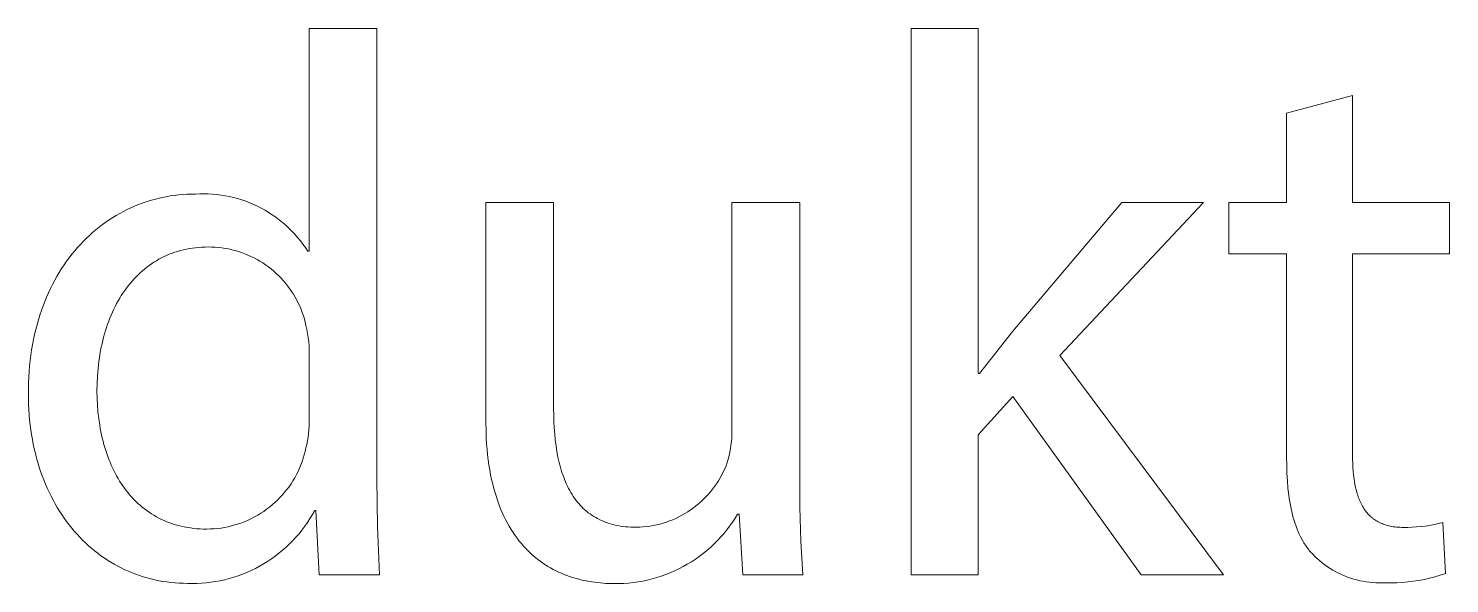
# Model space of a CAD drawing. Header units: millimetres. Extents: x 0 to 4030, y 0 to 2816.
# Drawn here: x 2801.9 to 2876.5, y 67.1 to 96.2 of the extents above; entities that cross this region are included whole.
import ezdxf

# ---------------------------------------------------------------- set-up
doc = ezdxf.new("R2010")
doc.units = ezdxf.units.MM
doc.header["$MEASUREMENT"] = 0
doc.layers.add('Domyślny', color=7, linetype='Continuous', true_color=0x000000)

msp = doc.modelspace()

# ---------------------------------------------------------------- linework, layer by layer
at = {"layer": 'Domyślny', "color": 18, "lineweight": 15, "true_color": 0x000000}
for p, q in [((2848.206, 67.524), (2848.206, 96.177)), ((2848.206, 96.177), (2851.722, 96.177)), ((2851.722, 96.177), (2851.722, 78.086)), ((2816.637, 84.504), (2816.637, 96.167)), ((2816.637, 96.167), (2820.18, 96.167)), ((2820.18, 96.167), (2820.18, 72.573)), ((2867.906, 91.734), (2871.369, 92.66)), ((2871.369, 92.66), (2871.369, 87.05)), ((2867.906, 87.05), (2867.906, 91.734)), ((2808.493, 87.21), (2808.703, 87.264)), ((2808.703, 87.264), (2808.915, 87.312)), ((2808.915, 87.312), (2809.128, 87.355)), ((2809.128, 87.355), (2809.343, 87.393)), ((2809.343, 87.393), (2809.56, 87.424)), ((2809.56, 87.424), (2809.778, 87.45)), ((2809.778, 87.45), (2809.998, 87.471)), ((2809.998, 87.471), (2810.219, 87.485)), ((2810.219, 87.485), (2810.441, 87.494)), ((2810.441, 87.494), (2810.665, 87.497)), ((2810.665, 87.497), (2810.888, 87.507)), ((2810.888, 87.507), (2811.111, 87.509)), ((2811.111, 87.509), (2811.335, 87.504)), ((2811.335, 87.504), (2811.558, 87.49)), ((2811.558, 87.49), (2811.781, 87.47)), ((2811.781, 87.47), (2812.002, 87.441)), ((2812.002, 87.441), (2812.223, 87.406)), ((2812.223, 87.406), (2812.442, 87.362)), ((2812.442, 87.362), (2812.66, 87.311)), ((2812.66, 87.311), (2812.876, 87.253)), ((2812.876, 87.253), (2813.089, 87.187)), ((2806.695, 86.479), (2806.885, 86.582)), ((2806.885, 86.582), (2807.079, 86.679)), ((2807.079, 86.679), (2807.274, 86.771)), ((2807.274, 86.771), (2807.472, 86.857)), ((2807.472, 86.857), (2807.672, 86.939)), ((2807.672, 86.939), (2807.874, 87.015)), ((2807.874, 87.015), (2808.078, 87.085)), ((2808.078, 87.085), (2808.284, 87.15)), ((2808.284, 87.15), (2808.493, 87.21)), ((2813.089, 87.187), (2813.301, 87.114)), ((2813.301, 87.114), (2813.509, 87.034)), ((2813.509, 87.034), (2813.715, 86.946)), ((2813.715, 86.946), (2813.918, 86.852)), ((2813.918, 86.852), (2814.117, 86.751)), ((2814.117, 86.751), (2814.313, 86.643)), ((2814.313, 86.643), (2814.504, 86.528)), ((2814.504, 86.528), (2814.692, 86.407)), ((2825.897, 75.622), (2825.897, 87.057)), ((2825.897, 87.057), (2829.453, 87.057)), ((2829.453, 87.057), (2829.453, 76.24)), ((2838.808, 75.072), (2838.808, 87.057)), ((2838.808, 87.057), (2842.364, 87.057)), ((2842.364, 87.057), (2842.364, 72.844)), ((2853.547, 80.314), (2859.265, 87.051)), ((2863.546, 87.051), (2856.003, 79.026)), ((2859.265, 87.051), (2863.546, 87.051)), ((2864.873, 84.352), (2864.873, 87.05)), ((2864.873, 87.05), (2867.906, 87.05)), ((2871.369, 87.05), (2876.455, 87.05)), ((2876.455, 87.05), (2876.455, 84.352)), ((2805.436, 85.618), (2805.607, 85.756)), ((2805.607, 85.756), (2805.781, 85.89)), ((2805.781, 85.89), (2805.959, 86.018)), ((2805.959, 86.018), (2806.139, 86.141)), ((2806.139, 86.141), (2806.321, 86.259)), ((2806.321, 86.259), (2806.507, 86.371)), ((2806.507, 86.371), (2806.695, 86.479)), ((2814.692, 86.407), (2814.876, 86.279)), ((2814.876, 86.279), (2815.055, 86.146)), ((2815.055, 86.146), (2815.229, 86.006)), ((2815.229, 86.006), (2815.399, 85.86)), ((2815.399, 85.86), (2815.563, 85.709)), ((2804.628, 84.854), (2804.783, 85.017)), ((2804.783, 85.017), (2804.941, 85.174)), ((2804.941, 85.174), (2805.103, 85.327)), ((2805.103, 85.327), (2805.268, 85.475)), ((2805.268, 85.475), (2805.436, 85.618)), ((2815.563, 85.709), (2815.722, 85.552)), ((2815.722, 85.552), (2815.876, 85.389)), ((2815.876, 85.389), (2816.024, 85.222)), ((2816.024, 85.222), (2816.166, 85.049)), ((2816.166, 85.049), (2816.302, 84.872)), ((2804.043, 84.157), (2804.183, 84.338)), ((2804.183, 84.338), (2804.328, 84.515)), ((2804.328, 84.515), (2804.476, 84.687)), ((2804.476, 84.687), (2804.628, 84.854)), ((2809.152, 84.277), (2809.014, 84.213)), ((2809.293, 84.336), (2809.152, 84.277)), ((2809.436, 84.392), (2809.293, 84.336)), ((2809.582, 84.443), (2809.436, 84.392)), ((2809.73, 84.49), (2809.582, 84.443)), ((2809.88, 84.533), (2809.73, 84.49)), ((2810.033, 84.571), (2809.88, 84.533)), ((2810.188, 84.606), (2810.033, 84.571)), ((2810.345, 84.635), (2810.188, 84.606)), ((2810.504, 84.661), (2810.345, 84.635)), ((2810.666, 84.681), (2810.504, 84.661)), ((2810.83, 84.698), (2810.666, 84.681)), ((2810.996, 84.709), (2810.83, 84.698)), ((2811.165, 84.716), (2810.996, 84.709)), ((2811.336, 84.719), (2811.165, 84.716)), ((2811.513, 84.717), (2811.336, 84.719)), ((2811.691, 84.709), (2811.513, 84.717)), ((2811.869, 84.694), (2811.691, 84.709)), ((2812.045, 84.674), (2811.869, 84.694)), ((2812.221, 84.648), (2812.045, 84.674)), ((2812.396, 84.616), (2812.221, 84.648)), ((2812.57, 84.577), (2812.396, 84.616)), ((2812.742, 84.533), (2812.57, 84.577)), ((2812.913, 84.483), (2812.742, 84.533)), ((2813.082, 84.428), (2812.913, 84.483)), ((2813.249, 84.366), (2813.082, 84.428)), ((2813.414, 84.299), (2813.249, 84.366)), ((2813.576, 84.226), (2813.414, 84.299)), ((2816.302, 84.872), (2816.432, 84.69)), ((2816.432, 84.69), (2816.556, 84.504)), ((2816.556, 84.504), (2816.637, 84.504)), ((2867.906, 84.352), (2864.873, 84.352)), ((2867.906, 73.696), (2867.906, 84.352)), ((2876.455, 84.352), (2871.369, 84.352)), ((2871.369, 84.352), (2871.369, 73.817)), ((2803.518, 83.385), (2803.643, 83.585)), ((2803.643, 83.585), (2803.772, 83.78)), ((2803.772, 83.78), (2803.906, 83.97)), ((2803.906, 83.97), (2804.043, 84.157)), ((2807.994, 83.565), (2807.878, 83.468)), ((2808.113, 83.659), (2807.994, 83.565)), ((2808.234, 83.75), (2808.113, 83.659)), ((2808.358, 83.837), (2808.234, 83.75)), ((2808.484, 83.92), (2808.358, 83.837)), ((2808.613, 83.999), (2808.484, 83.92)), ((2808.744, 84.074), (2808.613, 83.999)), ((2808.878, 84.146), (2808.744, 84.074)), ((2809.014, 84.213), (2808.878, 84.146)), ((2813.736, 84.148), (2813.576, 84.226)), ((2813.893, 84.064), (2813.736, 84.148)), ((2814.047, 83.975), (2813.893, 84.064)), ((2814.198, 83.881), (2814.047, 83.975)), ((2814.346, 83.782), (2814.198, 83.881)), ((2814.49, 83.678), (2814.346, 83.782)), ((2814.63, 83.569), (2814.49, 83.678)), ((2814.767, 83.455), (2814.63, 83.569)), ((2803.058, 82.541), (2803.166, 82.758)), ((2803.166, 82.758), (2803.279, 82.972)), ((2803.279, 82.972), (2803.396, 83.18)), ((2803.396, 83.18), (2803.518, 83.385)), ((2807.236, 82.808), (2807.138, 82.686)), ((2807.336, 82.926), (2807.236, 82.808)), ((2807.44, 83.041), (2807.336, 82.926)), ((2807.545, 83.153), (2807.44, 83.041)), ((2807.654, 83.261), (2807.545, 83.153)), ((2807.765, 83.366), (2807.654, 83.261)), ((2807.878, 83.468), (2807.765, 83.366)), ((2814.9, 83.337), (2814.767, 83.455)), ((2815.029, 83.214), (2814.9, 83.337)), ((2815.153, 83.087), (2815.029, 83.214)), ((2815.273, 82.955), (2815.153, 83.087)), ((2815.388, 82.82), (2815.273, 82.955)), ((2815.499, 82.681), (2815.388, 82.82)), ((2802.758, 81.862), (2802.854, 82.092)), ((2802.854, 82.092), (2802.953, 82.319)), ((2802.953, 82.319), (2803.058, 82.541)), ((2806.689, 82.031), (2806.607, 81.891)), ((2806.773, 82.168), (2806.689, 82.031)), ((2806.86, 82.302), (2806.773, 82.168)), ((2806.95, 82.433), (2806.86, 82.302)), ((2807.043, 82.561), (2806.95, 82.433)), ((2807.138, 82.686), (2807.043, 82.561)), ((2815.605, 82.538), (2815.499, 82.681)), ((2815.706, 82.391), (2815.605, 82.538)), ((2815.802, 82.242), (2815.706, 82.391)), ((2815.893, 82.089), (2815.802, 82.242)), ((2815.978, 81.933), (2815.893, 82.089)), ((2802.5, 81.144), (2802.581, 81.388)), ((2802.581, 81.388), (2802.667, 81.627)), ((2802.667, 81.627), (2802.758, 81.862)), ((2806.308, 81.301), (2806.241, 81.147)), ((2806.379, 81.453), (2806.308, 81.301)), ((2806.452, 81.602), (2806.379, 81.453)), ((2806.528, 81.748), (2806.452, 81.602)), ((2806.607, 81.891), (2806.528, 81.748)), ((2816.059, 81.774), (2815.978, 81.933)), ((2816.133, 81.612), (2816.059, 81.774)), ((2816.202, 81.448), (2816.133, 81.612)), ((2816.266, 81.282), (2816.202, 81.448)), ((2816.324, 81.114), (2816.266, 81.282)), ((2802.285, 80.39), (2802.352, 80.645)), ((2802.352, 80.645), (2802.424, 80.897)), ((2802.424, 80.897), (2802.5, 81.144)), ((2806.055, 80.668), (2805.998, 80.503)), ((2806.114, 80.83), (2806.055, 80.668)), ((2806.176, 80.99), (2806.114, 80.83)), ((2806.241, 81.147), (2806.176, 80.99)), ((2816.376, 80.944), (2816.324, 81.114)), ((2816.422, 80.772), (2816.376, 80.944)), ((2816.462, 80.599), (2816.422, 80.772)), ((2816.509, 80.389), (2816.462, 80.599)), ((2802.116, 79.598), (2802.167, 79.866)), ((2802.167, 79.866), (2802.224, 80.13)), ((2802.224, 80.13), (2802.285, 80.39)), ((2805.803, 79.82), (2805.761, 79.644)), ((2805.847, 79.995), (2805.803, 79.82)), ((2805.895, 80.167), (2805.847, 79.995)), ((2805.945, 80.336), (2805.895, 80.167)), ((2805.998, 80.503), (2805.945, 80.336)), ((2816.549, 80.178), (2816.509, 80.389)), ((2816.581, 79.966), (2816.549, 80.178)), ((2816.606, 79.752), (2816.581, 79.966)), ((2851.803, 78.086), (2853.547, 80.314)), ((2801.994, 78.772), (2802.029, 79.051)), ((2802.029, 79.051), (2802.07, 79.327)), ((2802.07, 79.327), (2802.116, 79.598)), ((2805.654, 79.101), (2805.625, 78.916)), ((2805.687, 79.284), (2805.654, 79.101)), ((2805.722, 79.465), (2805.687, 79.284)), ((2805.761, 79.644), (2805.722, 79.465)), ((2816.623, 79.538), (2816.606, 79.752)), ((2816.634, 79.324), (2816.623, 79.538)), ((2816.637, 79.109), (2816.634, 79.324)), ((2816.637, 75.714), (2816.637, 79.109)), ((2801.94, 78.201), (2801.964, 78.488)), ((2801.964, 78.488), (2801.994, 78.772)), ((2805.554, 78.348), (2805.523, 77.96)), ((2805.598, 78.728), (2805.554, 78.348)), ((2805.625, 78.916), (2805.598, 78.728)), ((2856.003, 79.026), (2864.592, 67.524)), ((2801.902, 77.317), (2801.909, 77.616)), ((2801.909, 77.616), (2801.922, 77.91)), ((2801.922, 77.91), (2801.94, 78.201)), ((2805.504, 77.565), (2805.498, 77.163)), ((2805.523, 77.96), (2805.504, 77.565)), ((2851.722, 78.086), (2851.803, 78.086)), ((2801.901, 77.015), (2801.902, 77.317)), ((2801.904, 76.738), (2801.901, 77.015)), ((2805.498, 77.163), (2805.503, 76.795)), ((2805.503, 76.795), (2805.52, 76.432)), ((2853.547, 76.878), (2851.722, 74.865)), ((2860.284, 67.524), (2853.547, 76.878)), ((2801.912, 76.464), (2801.904, 76.738)), ((2801.925, 76.192), (2801.912, 76.464)), ((2801.943, 75.924), (2801.925, 76.192)), ((2805.52, 76.432), (2805.549, 76.073)), ((2805.549, 76.073), (2805.588, 75.719)), ((2829.453, 76.24), (2829.457, 75.896)), ((2801.966, 75.659), (2801.943, 75.924)), ((2801.995, 75.397), (2801.966, 75.659)), ((2802.028, 75.138), (2801.995, 75.397)), ((2805.588, 75.719), (2805.639, 75.372)), ((2805.639, 75.372), (2805.669, 75.2)), ((2816.617, 75.135), (2816.629, 75.328)), ((2816.629, 75.328), (2816.636, 75.521)), ((2816.636, 75.521), (2816.637, 75.714)), ((2825.908, 74.996), (2825.897, 75.622)), ((2829.457, 75.896), (2829.467, 75.559)), ((2829.467, 75.559), (2829.484, 75.23)), ((2802.066, 74.882), (2802.028, 75.138)), ((2802.11, 74.629), (2802.066, 74.882)), ((2802.158, 74.38), (2802.11, 74.629)), ((2805.669, 75.2), (2805.701, 75.03)), ((2805.701, 75.03), (2805.737, 74.862)), ((2805.737, 74.862), (2805.775, 74.696)), ((2805.775, 74.696), (2805.816, 74.531)), ((2816.505, 74.372), (2816.542, 74.561)), ((2816.542, 74.561), (2816.573, 74.752)), ((2816.573, 74.752), (2816.598, 74.943)), ((2816.598, 74.943), (2816.617, 75.135)), ((2825.921, 74.693), (2825.908, 74.996)), ((2825.939, 74.398), (2825.921, 74.693)), ((2829.484, 75.23), (2829.508, 74.909)), ((2829.508, 74.909), (2829.54, 74.596)), ((2829.54, 74.596), (2829.579, 74.291)), ((2838.78, 74.515), (2838.795, 74.7)), ((2838.795, 74.7), (2838.805, 74.886)), ((2838.805, 74.886), (2838.808, 75.072)), ((2851.722, 74.865), (2851.722, 67.524)), ((2802.21, 74.134), (2802.158, 74.38)), ((2802.268, 73.891), (2802.21, 74.134)), ((2802.33, 73.652), (2802.268, 73.891)), ((2805.816, 74.531), (2805.86, 74.368)), ((2805.86, 74.368), (2805.906, 74.207)), ((2805.906, 74.207), (2805.956, 74.048)), ((2805.956, 74.048), (2806.008, 73.892)), ((2806.008, 73.892), (2806.063, 73.737)), ((2816.321, 73.644), (2816.374, 73.822)), ((2816.374, 73.822), (2816.421, 74.002)), ((2816.421, 74.002), (2816.462, 74.184)), ((2816.462, 74.184), (2816.505, 74.372)), ((2825.962, 74.111), (2825.939, 74.398)), ((2825.99, 73.83), (2825.962, 74.111)), ((2826.023, 73.556), (2825.99, 73.83)), ((2829.579, 74.291), (2829.625, 73.994)), ((2829.625, 73.994), (2829.68, 73.706)), ((2838.656, 73.782), (2838.696, 73.964)), ((2838.696, 73.964), (2838.73, 74.146)), ((2838.73, 74.146), (2838.758, 74.33)), ((2838.758, 74.33), (2838.78, 74.515)), ((2871.369, 73.817), (2871.371, 73.594)), ((2802.396, 73.416), (2802.33, 73.652)), ((2802.467, 73.184), (2802.396, 73.416)), ((2802.543, 72.955), (2802.467, 73.184)), ((2806.063, 73.737), (2806.121, 73.584)), ((2806.121, 73.584), (2806.182, 73.434)), ((2806.182, 73.434), (2806.245, 73.286)), ((2806.245, 73.286), (2806.312, 73.14)), ((2806.312, 73.14), (2806.381, 72.997)), ((2816.045, 72.952), (2816.123, 73.121)), ((2816.123, 73.121), (2816.195, 73.293)), ((2816.195, 73.293), (2816.261, 73.467)), ((2816.261, 73.467), (2816.321, 73.644)), ((2826.061, 73.29), (2826.023, 73.556)), ((2826.103, 73.03), (2826.061, 73.29)), ((2829.68, 73.706), (2829.742, 73.427)), ((2829.742, 73.427), (2829.777, 73.291)), ((2829.777, 73.291), (2829.813, 73.157)), ((2829.813, 73.157), (2829.852, 73.026)), ((2838.354, 72.923), (2838.429, 73.084)), ((2838.429, 73.084), (2838.499, 73.247)), ((2838.499, 73.247), (2838.557, 73.423)), ((2838.557, 73.423), (2838.609, 73.602)), ((2838.609, 73.602), (2838.656, 73.782)), ((2867.91, 73.273), (2867.906, 73.696)), ((2867.924, 72.862), (2867.91, 73.273)), ((2871.371, 73.594), (2871.377, 73.376)), ((2871.377, 73.376), (2871.387, 73.165)), ((2871.387, 73.165), (2871.402, 72.96)), ((2802.623, 72.73), (2802.543, 72.955)), ((2802.707, 72.509), (2802.623, 72.73)), ((2802.795, 72.291), (2802.707, 72.509)), ((2806.381, 72.997), (2806.453, 72.856)), ((2806.453, 72.856), (2806.527, 72.718)), ((2806.527, 72.718), (2806.605, 72.582)), ((2806.605, 72.582), (2806.686, 72.449)), ((2806.686, 72.449), (2806.769, 72.319)), ((2806.769, 72.319), (2806.855, 72.191)), ((2815.677, 72.306), (2815.777, 72.463)), ((2815.777, 72.463), (2815.872, 72.623)), ((2815.872, 72.623), (2815.962, 72.786)), ((2815.962, 72.786), (2816.045, 72.952)), ((2820.18, 72.573), (2820.214, 70.049)), ((2826.15, 72.777), (2826.103, 73.03)), ((2826.201, 72.531), (2826.15, 72.777)), ((2826.256, 72.292), (2826.201, 72.531)), ((2829.852, 73.026), (2829.892, 72.897)), ((2829.892, 72.897), (2829.935, 72.77)), ((2829.935, 72.77), (2829.98, 72.646)), ((2829.98, 72.646), (2830.027, 72.524)), ((2830.027, 72.524), (2830.076, 72.405)), ((2830.076, 72.405), (2830.128, 72.288)), ((2838, 72.308), (2838.097, 72.457)), ((2838.097, 72.457), (2838.188, 72.609)), ((2838.188, 72.609), (2838.274, 72.765)), ((2838.274, 72.765), (2838.354, 72.923)), ((2842.364, 72.844), (2842.372, 71.072)), ((2867.946, 72.465), (2867.924, 72.862)), ((2867.978, 72.081), (2867.946, 72.465)), ((2871.402, 72.96), (2871.421, 72.762)), ((2871.421, 72.762), (2871.445, 72.57)), ((2871.445, 72.57), (2871.473, 72.384)), ((2871.473, 72.384), (2871.506, 72.205)), ((2802.888, 72.078), (2802.795, 72.291)), ((2802.985, 71.867), (2802.888, 72.078)), ((2803.086, 71.661), (2802.985, 71.867)), ((2803.191, 71.459), (2803.086, 71.661)), ((2806.855, 72.191), (2806.944, 72.067)), ((2806.944, 72.067), (2807.035, 71.945)), ((2807.035, 71.945), (2807.13, 71.826)), ((2807.13, 71.826), (2807.227, 71.71)), ((2807.227, 71.71), (2807.327, 71.597)), ((2807.327, 71.597), (2807.43, 71.487)), ((2814.965, 71.448), (2815.096, 71.58)), ((2815.096, 71.58), (2815.222, 71.717)), ((2815.222, 71.717), (2815.343, 71.858)), ((2815.343, 71.858), (2815.46, 72.004)), ((2815.46, 72.004), (2815.571, 72.153)), ((2815.571, 72.153), (2815.677, 72.306)), ((2826.316, 72.059), (2826.256, 72.292)), ((2826.38, 71.833), (2826.316, 72.059)), ((2826.448, 71.613), (2826.38, 71.833)), ((2826.519, 71.399), (2826.448, 71.613)), ((2830.128, 72.288), (2830.182, 72.174)), ((2830.182, 72.174), (2830.238, 72.063)), ((2830.238, 72.063), (2830.296, 71.954)), ((2830.296, 71.954), (2830.357, 71.847)), ((2830.357, 71.847), (2830.42, 71.744)), ((2830.42, 71.744), (2830.485, 71.643)), ((2830.485, 71.643), (2830.553, 71.545)), ((2837.32, 71.492), (2837.445, 71.618)), ((2837.445, 71.618), (2837.565, 71.748)), ((2837.565, 71.748), (2837.681, 71.883)), ((2837.681, 71.883), (2837.792, 72.021)), ((2837.792, 72.021), (2837.899, 72.163)), ((2837.899, 72.163), (2838, 72.308)), ((2868.021, 71.711), (2867.978, 72.081)), ((2868.046, 71.531), (2868.021, 71.711)), ((2871.506, 72.205), (2871.525, 72.117)), ((2871.525, 72.117), (2871.544, 72.032)), ((2871.544, 72.032), (2871.565, 71.948)), ((2871.565, 71.948), (2871.587, 71.866)), ((2871.587, 71.866), (2871.611, 71.785)), ((2871.611, 71.785), (2871.636, 71.707)), ((2871.636, 71.707), (2871.662, 71.629)), ((2871.662, 71.629), (2871.689, 71.554)), ((2803.3, 71.26), (2803.191, 71.459)), ((2803.413, 71.066), (2803.3, 71.26)), ((2803.53, 70.876), (2803.413, 71.066)), ((2803.65, 70.689), (2803.53, 70.876)), ((2807.43, 71.487), (2807.536, 71.381)), ((2807.536, 71.381), (2807.644, 71.278)), ((2807.644, 71.278), (2807.756, 71.178)), ((2807.756, 71.178), (2807.87, 71.081)), ((2807.87, 71.081), (2807.987, 70.988)), ((2807.987, 70.988), (2808.107, 70.898)), ((2808.107, 70.898), (2808.229, 70.812)), ((2814.09, 70.756), (2814.246, 70.859)), ((2814.246, 70.859), (2814.397, 70.966)), ((2814.397, 70.966), (2814.546, 71.079)), ((2814.546, 71.079), (2814.69, 71.197)), ((2814.69, 71.197), (2814.829, 71.32)), ((2814.829, 71.32), (2814.965, 71.448)), ((2816.919, 70.909), (2816.799, 70.694)), ((2816.986, 70.909), (2816.919, 70.909)), ((2817.16, 67.527), (2816.986, 70.909)), ((2826.595, 71.192), (2826.519, 71.399)), ((2826.674, 70.991), (2826.595, 71.192)), ((2826.757, 70.796), (2826.674, 70.991)), ((2830.553, 71.545), (2830.623, 71.449)), ((2830.623, 71.449), (2830.695, 71.357)), ((2830.695, 71.357), (2830.77, 71.267)), ((2830.77, 71.267), (2830.848, 71.18)), ((2830.848, 71.18), (2830.928, 71.096)), ((2830.928, 71.096), (2831.01, 71.015)), ((2831.01, 71.015), (2831.095, 70.937)), ((2831.095, 70.937), (2831.183, 70.862)), ((2831.183, 70.862), (2831.273, 70.79)), ((2836.335, 70.739), (2836.487, 70.832)), ((2836.487, 70.832), (2836.635, 70.93)), ((2836.635, 70.93), (2836.779, 71.033)), ((2836.779, 71.033), (2836.92, 71.14)), ((2836.92, 71.14), (2837.058, 71.253)), ((2837.058, 71.253), (2837.191, 71.37)), ((2837.191, 71.37), (2837.32, 71.492)), ((2842.372, 71.072), (2842.426, 69.3)), ((2868.074, 71.355), (2868.046, 71.531)), ((2868.104, 71.182), (2868.074, 71.355)), ((2868.138, 71.013), (2868.104, 71.182)), ((2868.174, 70.847), (2868.138, 71.013)), ((2868.213, 70.685), (2868.174, 70.847)), ((2871.689, 71.554), (2871.718, 71.48)), ((2871.718, 71.48), (2871.748, 71.408)), ((2871.748, 71.408), (2871.779, 71.338)), ((2871.779, 71.338), (2871.812, 71.269)), ((2871.812, 71.269), (2871.846, 71.202)), ((2871.846, 71.202), (2871.882, 71.137)), ((2871.882, 71.137), (2871.919, 71.074)), ((2871.919, 71.074), (2871.957, 71.012)), ((2871.957, 71.012), (2871.997, 70.953)), ((2871.997, 70.953), (2872.039, 70.894)), ((2872.039, 70.894), (2872.081, 70.838)), ((2872.081, 70.838), (2872.126, 70.784)), ((2803.775, 70.507), (2803.65, 70.689)), ((2803.903, 70.329), (2803.775, 70.507)), ((2804.034, 70.155), (2803.903, 70.329)), ((2804.17, 69.986), (2804.034, 70.155)), ((2808.229, 70.812), (2808.355, 70.73)), ((2808.355, 70.73), (2808.483, 70.651)), ((2808.483, 70.651), (2808.614, 70.576)), ((2808.614, 70.576), (2808.748, 70.505)), ((2808.748, 70.505), (2808.884, 70.437)), ((2808.884, 70.437), (2809.023, 70.374)), ((2809.023, 70.374), (2809.166, 70.314)), ((2809.166, 70.314), (2809.311, 70.259)), ((2809.311, 70.259), (2809.458, 70.207)), ((2809.458, 70.207), (2809.609, 70.16)), ((2809.609, 70.16), (2809.762, 70.117)), ((2809.762, 70.117), (2809.919, 70.078)), ((2812.377, 70.053), (2812.558, 70.095)), ((2812.558, 70.095), (2812.737, 70.145)), ((2812.737, 70.145), (2812.915, 70.2)), ((2812.915, 70.2), (2813.091, 70.262)), ((2813.091, 70.262), (2813.264, 70.33)), ((2813.264, 70.33), (2813.435, 70.403)), ((2813.435, 70.403), (2813.603, 70.483)), ((2813.603, 70.483), (2813.769, 70.568)), ((2813.769, 70.568), (2813.931, 70.66)), ((2813.931, 70.66), (2814.09, 70.756)), ((2816.539, 70.278), (2816.398, 70.077)), ((2816.672, 70.484), (2816.539, 70.278)), ((2816.799, 70.694), (2816.672, 70.484)), ((2826.843, 70.607), (2826.757, 70.796)), ((2826.933, 70.424), (2826.843, 70.607)), ((2827.026, 70.246), (2826.933, 70.424)), ((2827.122, 70.075), (2827.026, 70.246)), ((2831.273, 70.79), (2831.366, 70.721)), ((2831.366, 70.721), (2831.461, 70.655)), ((2831.461, 70.655), (2831.559, 70.592)), ((2831.559, 70.592), (2831.66, 70.532)), ((2831.66, 70.532), (2831.763, 70.476)), ((2831.763, 70.476), (2831.87, 70.423)), ((2831.87, 70.423), (2831.978, 70.372)), ((2831.978, 70.372), (2832.09, 70.326)), ((2832.09, 70.326), (2832.204, 70.282)), ((2832.204, 70.282), (2832.321, 70.242)), ((2832.321, 70.242), (2832.441, 70.205)), ((2832.441, 70.205), (2832.564, 70.171)), ((2832.564, 70.171), (2832.69, 70.141)), ((2832.69, 70.141), (2832.819, 70.114)), ((2832.819, 70.114), (2832.95, 70.091)), ((2832.95, 70.091), (2833.085, 70.071)), ((2834.333, 70.062), (2834.508, 70.086)), ((2834.508, 70.086), (2834.683, 70.117)), ((2834.683, 70.117), (2834.857, 70.153)), ((2834.857, 70.153), (2835.029, 70.195)), ((2835.029, 70.195), (2835.2, 70.243)), ((2835.2, 70.243), (2835.369, 70.297)), ((2835.369, 70.297), (2835.536, 70.357)), ((2835.536, 70.357), (2835.701, 70.422)), ((2835.701, 70.422), (2835.864, 70.493)), ((2835.864, 70.493), (2836.024, 70.57)), ((2836.024, 70.57), (2836.181, 70.652)), ((2836.181, 70.652), (2836.335, 70.739)), ((2838.688, 70.083), (2838.536, 69.883)), ((2838.834, 70.287), (2838.688, 70.083)), ((2838.972, 70.496), (2838.834, 70.287)), ((2839.103, 70.71), (2838.972, 70.496)), ((2839.183, 70.71), (2839.103, 70.71)), ((2839.371, 67.53), (2839.183, 70.71)), ((2868.255, 70.527), (2868.213, 70.685)), ((2868.3, 70.372), (2868.255, 70.527)), ((2868.348, 70.221), (2868.3, 70.372)), ((2868.399, 70.074), (2868.348, 70.221)), ((2872.126, 70.784), (2872.172, 70.731)), ((2872.172, 70.731), (2872.219, 70.68)), ((2872.219, 70.68), (2872.268, 70.631)), ((2872.268, 70.631), (2872.318, 70.584)), ((2872.318, 70.584), (2872.344, 70.561)), ((2872.344, 70.561), (2872.37, 70.539)), ((2872.37, 70.539), (2872.397, 70.517)), ((2872.397, 70.517), (2872.424, 70.495)), ((2872.424, 70.495), (2872.451, 70.474)), ((2872.451, 70.474), (2872.479, 70.453)), ((2872.479, 70.453), (2872.507, 70.433)), ((2872.507, 70.433), (2872.535, 70.414)), ((2872.535, 70.414), (2872.564, 70.394)), ((2872.564, 70.394), (2872.594, 70.376)), ((2872.594, 70.376), (2872.623, 70.357)), ((2872.623, 70.357), (2872.654, 70.339)), ((2872.654, 70.339), (2872.715, 70.305)), ((2872.715, 70.305), (2872.778, 70.273)), ((2872.778, 70.273), (2872.843, 70.243)), ((2872.843, 70.243), (2872.91, 70.214)), ((2872.91, 70.214), (2872.978, 70.187)), ((2872.978, 70.187), (2873.048, 70.163)), ((2873.048, 70.163), (2873.12, 70.14)), ((2873.12, 70.14), (2873.193, 70.119)), ((2873.193, 70.119), (2873.268, 70.1)), ((2873.268, 70.1), (2873.345, 70.083)), ((2873.345, 70.083), (2873.424, 70.068)), ((2874.953, 70.06), (2875.183, 70.088)), ((2875.183, 70.088), (2875.413, 70.124)), ((2875.413, 70.124), (2875.641, 70.167)), ((2875.641, 70.167), (2875.868, 70.217)), ((2875.868, 70.217), (2876.093, 70.274)), ((2876.093, 70.274), (2876.24, 67.604)), ((2804.308, 69.82), (2804.17, 69.986)), ((2804.45, 69.659), (2804.308, 69.82)), ((2804.596, 69.503), (2804.45, 69.659)), ((2804.745, 69.351), (2804.596, 69.503)), ((2804.897, 69.203), (2804.745, 69.351)), ((2809.919, 70.078), (2810.077, 70.044)), ((2810.077, 70.044), (2810.239, 70.014)), ((2810.239, 70.014), (2810.404, 69.988)), ((2810.404, 69.988), (2810.571, 69.967)), ((2810.571, 69.967), (2810.741, 69.951)), ((2810.741, 69.951), (2810.914, 69.939)), ((2810.914, 69.939), (2811.09, 69.932)), ((2811.09, 69.932), (2811.268, 69.929)), ((2811.268, 69.929), (2811.455, 69.934)), ((2811.455, 69.934), (2811.64, 69.945)), ((2811.64, 69.945), (2811.826, 69.962)), ((2811.826, 69.962), (2812.01, 69.986)), ((2812.01, 69.986), (2812.194, 70.016)), ((2812.194, 70.016), (2812.377, 70.053)), ((2815.936, 69.503), (2815.77, 69.323)), ((2816.097, 69.689), (2815.936, 69.503)), ((2816.251, 69.88), (2816.097, 69.689)), ((2816.398, 70.077), (2816.251, 69.88)), ((2820.214, 70.049), (2820.327, 67.527)), ((2827.222, 69.91), (2827.122, 70.075)), ((2827.324, 69.75), (2827.222, 69.91)), ((2827.43, 69.595), (2827.324, 69.75)), ((2827.538, 69.446), (2827.43, 69.595)), ((2827.649, 69.303), (2827.538, 69.446)), ((2833.085, 70.071), (2833.222, 70.055)), ((2833.222, 70.055), (2833.362, 70.042)), ((2833.362, 70.042), (2833.506, 70.033)), ((2833.506, 70.033), (2833.652, 70.028)), ((2833.652, 70.028), (2833.802, 70.026)), ((2833.802, 70.026), (2833.979, 70.032)), ((2833.979, 70.032), (2834.156, 70.044)), ((2834.156, 70.044), (2834.333, 70.062)), ((2838.213, 69.5), (2838.041, 69.317)), ((2838.378, 69.689), (2838.213, 69.5)), ((2838.536, 69.883), (2838.378, 69.689)), ((2868.454, 69.931), (2868.399, 70.074)), ((2868.511, 69.791), (2868.454, 69.931)), ((2868.572, 69.656), (2868.511, 69.791)), ((2868.636, 69.524), (2868.572, 69.656)), ((2868.704, 69.396), (2868.636, 69.524)), ((2868.775, 69.272), (2868.704, 69.396)), ((2873.424, 70.068), (2873.504, 70.055)), ((2873.504, 70.055), (2873.587, 70.044)), ((2873.587, 70.044), (2873.671, 70.035)), ((2873.671, 70.035), (2873.757, 70.028)), ((2873.757, 70.028), (2873.845, 70.023)), ((2873.845, 70.023), (2873.934, 70.02)), ((2873.934, 70.02), (2874.026, 70.019)), ((2874.026, 70.019), (2874.258, 70.018)), ((2874.258, 70.018), (2874.49, 70.025)), ((2874.49, 70.025), (2874.722, 70.039)), ((2874.722, 70.039), (2874.953, 70.06)), ((2805.052, 69.06), (2804.897, 69.203)), ((2805.211, 68.922), (2805.052, 69.06)), ((2805.373, 68.788), (2805.211, 68.922)), ((2805.537, 68.659), (2805.373, 68.788)), ((2805.705, 68.534), (2805.537, 68.659)), ((2815.045, 68.66), (2814.851, 68.51)), ((2815.235, 68.817), (2815.045, 68.66)), ((2815.419, 68.979), (2815.235, 68.817)), ((2815.597, 69.148), (2815.419, 68.979)), ((2815.77, 69.323), (2815.597, 69.148)), ((2827.762, 69.165), (2827.649, 69.303)), ((2827.879, 69.032), (2827.762, 69.165)), ((2827.997, 68.904), (2827.879, 69.032)), ((2828.118, 68.781), (2827.997, 68.904)), ((2828.241, 68.663), (2828.118, 68.781)), ((2828.366, 68.551), (2828.241, 68.663)), ((2837.296, 68.647), (2837.096, 68.495)), ((2837.491, 68.805), (2837.296, 68.647)), ((2837.68, 68.969), (2837.491, 68.805)), ((2837.863, 69.14), (2837.68, 68.969)), ((2838.041, 69.317), (2837.863, 69.14)), ((2842.426, 69.3), (2842.525, 67.53)), ((2868.812, 69.211), (2868.775, 69.272)), ((2868.849, 69.151), (2868.812, 69.211)), ((2868.888, 69.093), (2868.849, 69.151)), ((2868.927, 69.035), (2868.888, 69.093)), ((2868.967, 68.978), (2868.927, 69.035)), ((2869.009, 68.923), (2868.967, 68.978)), ((2869.051, 68.868), (2869.009, 68.923)), ((2869.094, 68.814), (2869.051, 68.868)), ((2869.138, 68.762), (2869.094, 68.814)), ((2869.182, 68.71), (2869.138, 68.762)), ((2869.228, 68.66), (2869.182, 68.71)), ((2869.275, 68.61), (2869.228, 68.66)), ((2869.395, 68.49), (2869.275, 68.61)), ((2805.875, 68.415), (2805.705, 68.534)), ((2806.049, 68.3), (2805.875, 68.415)), ((2806.225, 68.19), (2806.049, 68.3)), ((2806.404, 68.085), (2806.225, 68.19)), ((2806.586, 67.985), (2806.404, 68.085)), ((2806.77, 67.89), (2806.586, 67.985)), ((2806.957, 67.8), (2806.77, 67.89)), ((2813.808, 67.865), (2813.587, 67.757)), ((2814.025, 67.979), (2813.808, 67.865)), ((2814.238, 68.102), (2814.025, 67.979)), ((2814.447, 68.231), (2814.238, 68.102)), ((2814.651, 68.367), (2814.447, 68.231)), ((2814.851, 68.51), (2814.651, 68.367)), ((2828.494, 68.443), (2828.366, 68.551)), ((2828.623, 68.34), (2828.494, 68.443)), ((2828.754, 68.241), (2828.623, 68.34)), ((2828.887, 68.148), (2828.754, 68.241)), ((2829.022, 68.058), (2828.887, 68.148)), ((2829.158, 67.974), (2829.022, 68.058)), ((2829.295, 67.893), (2829.158, 67.974)), ((2829.434, 67.817), (2829.295, 67.893)), ((2836.026, 67.845), (2835.799, 67.737)), ((2836.248, 67.96), (2836.026, 67.845)), ((2836.467, 68.083), (2836.248, 67.96)), ((2836.681, 68.214), (2836.467, 68.083)), ((2836.891, 68.351), (2836.681, 68.214)), ((2837.096, 68.495), (2836.891, 68.351)), ((2869.518, 68.374), (2869.395, 68.49)), ((2869.646, 68.263), (2869.518, 68.374)), ((2869.777, 68.156), (2869.646, 68.263)), ((2869.912, 68.053), (2869.777, 68.156)), ((2870.051, 67.956), (2869.912, 68.053)), ((2870.193, 67.863), (2870.051, 67.956)), ((2870.337, 67.775), (2870.193, 67.863)), ((2807.146, 67.715), (2806.957, 67.8)), ((2807.338, 67.635), (2807.146, 67.715)), ((2807.532, 67.561), (2807.338, 67.635)), ((2807.729, 67.491), (2807.532, 67.561)), ((2807.928, 67.427), (2807.729, 67.491)), ((2808.129, 67.368), (2807.928, 67.427)), ((2808.332, 67.315), (2808.129, 67.368)), ((2808.537, 67.267), (2808.332, 67.315)), ((2808.745, 67.225), (2808.537, 67.267)), ((2808.954, 67.188), (2808.745, 67.225)), ((2809.165, 67.156), (2808.954, 67.188)), ((2809.378, 67.13), (2809.165, 67.156)), ((2809.593, 67.11), (2809.378, 67.13)), ((2809.81, 67.096), (2809.593, 67.11)), ((2811.23, 67.113), (2810.985, 67.093)), ((2811.474, 67.141), (2811.23, 67.113)), ((2811.717, 67.177), (2811.474, 67.141)), ((2811.958, 67.222), (2811.717, 67.177)), ((2812.198, 67.274), (2811.958, 67.222)), ((2812.436, 67.335), (2812.198, 67.274)), ((2812.672, 67.404), (2812.436, 67.335)), ((2812.905, 67.48), (2812.672, 67.404)), ((2813.135, 67.565), (2812.905, 67.48)), ((2813.363, 67.657), (2813.135, 67.565)), ((2813.587, 67.757), (2813.363, 67.657)), ((2820.327, 67.527), (2817.16, 67.527)), ((2829.574, 67.745), (2829.434, 67.817)), ((2829.716, 67.678), (2829.574, 67.745)), ((2829.858, 67.614), (2829.716, 67.678)), ((2830.001, 67.554), (2829.858, 67.614)), ((2830.146, 67.499), (2830.001, 67.554)), ((2830.29, 67.447), (2830.146, 67.499)), ((2830.436, 67.398), (2830.29, 67.447)), ((2830.582, 67.354), (2830.436, 67.398)), ((2830.729, 67.313), (2830.582, 67.354)), ((2830.876, 67.276), (2830.729, 67.313)), ((2831.023, 67.242), (2830.876, 67.276)), ((2831.171, 67.211), (2831.023, 67.242)), ((2831.318, 67.184), (2831.171, 67.211)), ((2831.466, 67.16), (2831.318, 67.184)), ((2831.613, 67.139), (2831.466, 67.16)), ((2831.761, 67.121), (2831.613, 67.139)), ((2831.908, 67.106), (2831.761, 67.121)), ((2832.054, 67.094), (2831.908, 67.106)), ((2833.386, 67.101), (2833.135, 67.083)), ((2833.635, 67.127), (2833.386, 67.101)), ((2833.883, 67.162), (2833.635, 67.127)), ((2834.13, 67.205), (2833.883, 67.162)), ((2834.376, 67.257), (2834.13, 67.205)), ((2834.619, 67.317), (2834.376, 67.257)), ((2834.861, 67.385), (2834.619, 67.317)), ((2835.1, 67.461), (2834.861, 67.385)), ((2835.336, 67.545), (2835.1, 67.461)), ((2835.569, 67.637), (2835.336, 67.545)), ((2835.799, 67.737), (2835.569, 67.637)), ((2842.525, 67.53), (2839.371, 67.53)), ((2851.722, 67.524), (2848.206, 67.524)), ((2864.592, 67.524), (2860.284, 67.524)), ((2870.485, 67.693), (2870.337, 67.775)), ((2870.636, 67.615), (2870.485, 67.693)), ((2870.789, 67.543), (2870.636, 67.615)), ((2870.945, 67.476), (2870.789, 67.543)), ((2871.103, 67.414), (2870.945, 67.476)), ((2871.263, 67.358), (2871.103, 67.414)), ((2871.424, 67.308), (2871.263, 67.358)), ((2871.588, 67.263), (2871.424, 67.308)), ((2871.753, 67.224), (2871.588, 67.263)), ((2871.919, 67.191), (2871.753, 67.224)), ((2872.086, 67.163), (2871.919, 67.191)), ((2872.254, 67.141), (2872.086, 67.163)), ((2872.423, 67.126), (2872.254, 67.141)), ((2872.592, 67.115), (2872.423, 67.126)), ((2872.761, 67.111), (2872.592, 67.115)), ((2872.931, 67.113), (2872.761, 67.111)), ((2873.1, 67.12), (2872.931, 67.113)), ((2873.39, 67.114), (2873.1, 67.12)), ((2873.681, 67.118), (2873.39, 67.114)), ((2873.971, 67.133), (2873.681, 67.118)), ((2874.261, 67.157), (2873.971, 67.133)), ((2874.549, 67.191), (2874.261, 67.157)), ((2874.837, 67.235), (2874.549, 67.191)), ((2875.122, 67.289), (2874.837, 67.235)), ((2875.405, 67.353), (2875.122, 67.289)), ((2875.687, 67.427), (2875.405, 67.353)), ((2875.965, 67.51), (2875.687, 67.427)), ((2876.24, 67.604), (2875.965, 67.51)), ((2810.029, 67.087), (2809.81, 67.096)), ((2810.249, 67.084), (2810.029, 67.087)), ((2810.494, 67.079), (2810.249, 67.084)), ((2810.74, 67.082), (2810.494, 67.079)), ((2810.985, 67.093), (2810.74, 67.082)), ((2832.2, 67.085), (2832.054, 67.094)), ((2832.346, 67.078), (2832.2, 67.085)), ((2832.49, 67.075), (2832.346, 67.078)), ((2832.634, 67.073), (2832.49, 67.075)), ((2832.885, 67.074), (2832.634, 67.073)), ((2833.135, 67.083), (2832.885, 67.074))]:
    msp.add_line(p, q, dxfattribs=at)

doc.saveas('drawing.dxf')
